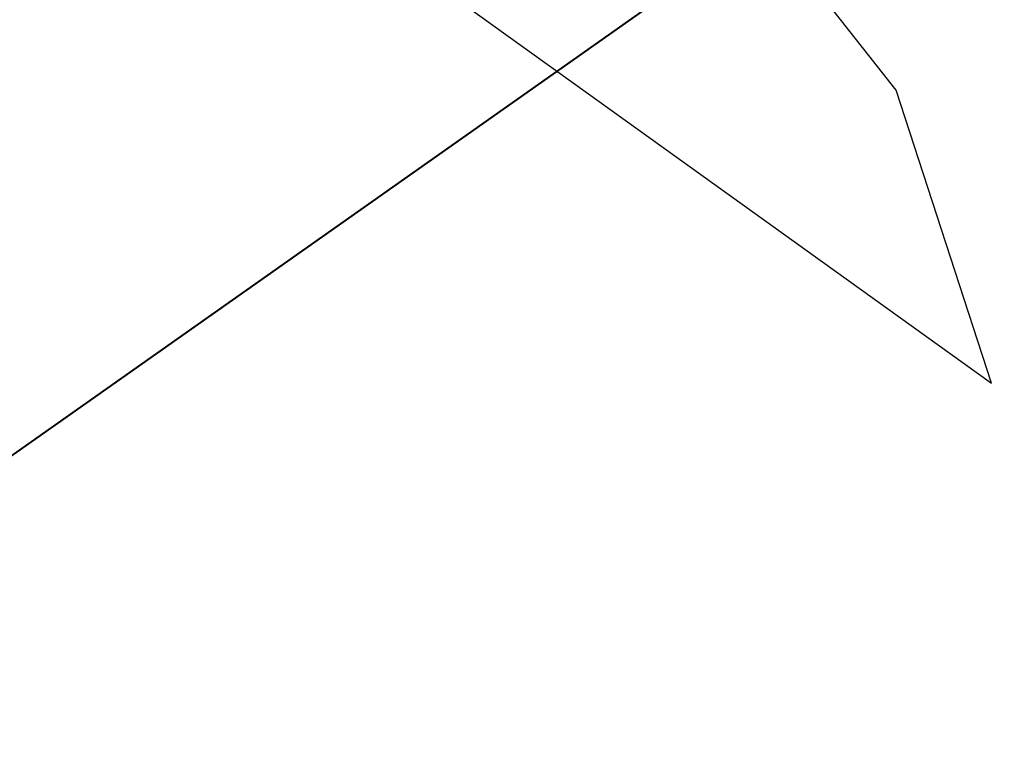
# Model space of a CAD drawing. Header units: inches. Extents: x 469771 to 470006, y 4349704 to 4349836.
# Drawn here: x 469827.11 to 469868.11, y 4349703.94 to 4349735.23 of the extents above; entities that cross this region are included whole.
import ezdxf
from ezdxf import colors
from ezdxf.entities.mleader import LeaderData, LeaderLine
from ezdxf.math import Vec2, Vec3

# ---------------------------------------------------------------- set-up
doc = ezdxf.new("R2010")
doc.units = ezdxf.units.IN
doc.header["$MEASUREMENT"] = 0
doc.styles.get("Standard").update_dxf_attribs({"font": 'arial.ttf'})

msp = doc.modelspace()

# ---------------------------------------------------------------- linework, layer by layer
at = {"color": 7, "linetype": 'Continuous', "lineweight": 0, "elevation": 3966.233}
msp.add_lwpolyline([(469845.427, 4349736.191), (469868.108, 4349719.891), (469868.108, 4349719.891), (469864.089, 4349732.247), (469861.567, 4349735.442), (469861.304, 4349735.775), (469863.277, 4349745.916), (469858.867, 4349747.095), (469855.24, 4349743.466), (469853.308, 4349743.754), (469850.298, 4349745.551), (469847.477, 4349743.663), (469848.343, 4349739.646), (469845.427, 4349736.191), (469845.427, 4349736.191)], dxfattribs=at)

# ---------------------------------------------------------------- leaders
ml = msp.add_multileader_mtext('Standard')
ml.set_content('{\\f宋体|b0|i0|c134|p2;空白区域缺工程，补工程}', color=256)
ml.set_leader_properties()
ml.build(insert=Vec2(0, 0))
ml.multileader.update_dxf_attribs({"dogleg_length": 0.36, "arrow_head_size": 0.18})
ctx = ml.context
ctx.base_point, ctx.char_height, ctx.arrow_head_size, ctx.landing_gap_size, ctx.plane_origin = Vec3(469771.606, 4349705.796), 2.5, 0.18, 0.09, Vec3(469855.578, 4349737.14)
notes = []
notes.append((ctx, [(0, (1, 1, 0), (469811.099, 4349705.796), (-1, 0), 0.36, [(0, [(469855.578, 4349737.14)], 256, [])])]))
ctx.mtext.insert, ctx.mtext.flow_direction = Vec3(469771.696, 4349707.221), 5
for ctx, leaders in notes:
    for number, flags, end, landing, length, lines in leaders:
        leader = LeaderData()
        leader.index, (leader.has_last_leader_line, leader.has_dogleg_vector, leader.attachment_direction) = number, flags
        leader.last_leader_point, leader.dogleg_vector, leader.dogleg_length = Vec3(end), Vec3(landing), length
        for number, points, colour, breaks in lines:
            line = LeaderLine()
            line.index, line.vertices, line.color, line.breaks = number, Vec3.list(points), colors.encode_raw_color(colour), breaks
            leader.lines.append(line)
        ctx.leaders.append(leader)

doc.saveas('drawing.dxf')
